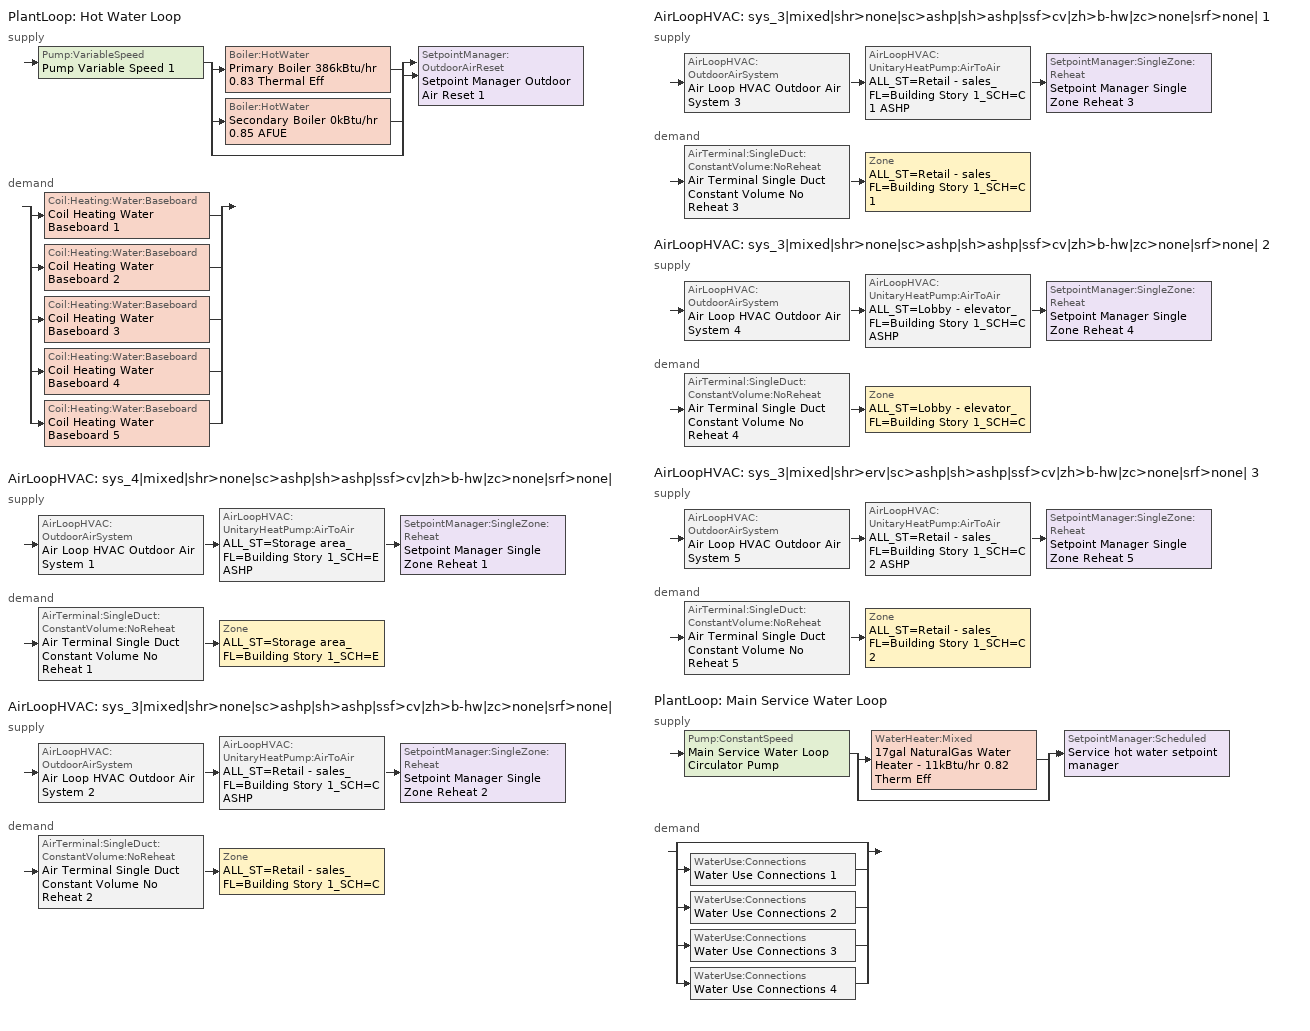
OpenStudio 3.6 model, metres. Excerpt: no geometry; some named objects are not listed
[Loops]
PlantLoop 'Hot Water Loop'
 supply: Pump:VariableSpeed 'Pump Variable Speed 1' > split
  | Boiler:HotWater 'Primary Boiler 386kBtu/hr 0.83 Thermal Eff'
  | Boiler:HotWater 'Secondary Boiler 0kBtu/hr 0.85 AFUE'
  | bypass
  join > SetpointManager:OutdoorAirReset 'Setpoint Manager Outdoor Air Reset 1'
 demand: split
  | Coil:Heating:Water:Baseboard 'Coil Heating Water Baseboard 1'
  | Coil:Heating:Water:Baseboard 'Coil Heating Water Baseboard 2'
  | Coil:Heating:Water:Baseboard 'Coil Heating Water Baseboard 3'
  | Coil:Heating:Water:Baseboard 'Coil Heating Water Baseboard 4'
  | Coil:Heating:Water:Baseboard 'Coil Heating Water Baseboard 5'
AirLoopHVAC 'sys_4|mixed|shr>none|sc>ashp|sh>ashp|ssf>cv|zh>b-hw|zc>none|srf>none|'
 supply: AirLoopHVAC:OutdoorAirSystem 'Air Loop HVAC Outdoor Air System 1' > AirLoopHVAC:UnitaryHeatPump:AirToAir 'ALL_ST=Storage area_FL=Building Story 1_SCH=E ASHP' > SetpointManager:SingleZone:Reheat 'Setpoint Manager Single Zone Reheat 1'
 demand: AirTerminal:SingleDuct:ConstantVolume:NoReheat 'Air Terminal Single Duct Constant Volume No Reheat 1' > Zone 'ALL_ST=Storage area_FL=Building Story 1_SCH=E'
AirLoopHVAC 'sys_3|mixed|shr>none|sc>ashp|sh>ashp|ssf>cv|zh>b-hw|zc>none|srf>none|'
 supply: AirLoopHVAC:OutdoorAirSystem 'Air Loop HVAC Outdoor Air System 2' > AirLoopHVAC:UnitaryHeatPump:AirToAir 'ALL_ST=Retail - sales_FL=Building Story 1_SCH=C ASHP' > SetpointManager:SingleZone:Reheat 'Setpoint Manager Single Zone Reheat 2'
 demand: AirTerminal:SingleDuct:ConstantVolume:NoReheat 'Air Terminal Single Duct Constant Volume No Reheat 2' > Zone 'ALL_ST=Retail - sales_FL=Building Story 1_SCH=C'
AirLoopHVAC 'sys_3|mixed|shr>none|sc>ashp|sh>ashp|ssf>cv|zh>b-hw|zc>none|srf>none| 1'
 supply: AirLoopHVAC:OutdoorAirSystem 'Air Loop HVAC Outdoor Air System 3' > AirLoopHVAC:UnitaryHeatPump:AirToAir 'ALL_ST=Retail - sales_FL=Building Story 1_SCH=C 1 ASHP' > SetpointManager:SingleZone:Reheat 'Setpoint Manager Single Zone Reheat 3'
 demand: AirTerminal:SingleDuct:ConstantVolume:NoReheat 'Air Terminal Single Duct Constant Volume No Reheat 3' > Zone 'ALL_ST=Retail - sales_FL=Building Story 1_SCH=C 1'
AirLoopHVAC 'sys_3|mixed|shr>none|sc>ashp|sh>ashp|ssf>cv|zh>b-hw|zc>none|srf>none| 2'
 supply: AirLoopHVAC:OutdoorAirSystem 'Air Loop HVAC Outdoor Air System 4' > AirLoopHVAC:UnitaryHeatPump:AirToAir 'ALL_ST=Lobby - elevator_FL=Building Story 1_SCH=C ASHP' > SetpointManager:SingleZone:Reheat 'Setpoint Manager Single Zone Reheat 4'
 demand: AirTerminal:SingleDuct:ConstantVolume:NoReheat 'Air Terminal Single Duct Constant Volume No Reheat 4' > Zone 'ALL_ST=Lobby - elevator_FL=Building Story 1_SCH=C'
AirLoopHVAC 'sys_3|mixed|shr>erv|sc>ashp|sh>ashp|ssf>cv|zh>b-hw|zc>none|srf>none| 3'
 supply: AirLoopHVAC:OutdoorAirSystem 'Air Loop HVAC Outdoor Air System 5' > AirLoopHVAC:UnitaryHeatPump:AirToAir 'ALL_ST=Retail - sales_FL=Building Story 1_SCH=C 2 ASHP' > SetpointManager:SingleZone:Reheat 'Setpoint Manager Single Zone Reheat 5'
 demand: AirTerminal:SingleDuct:ConstantVolume:NoReheat 'Air Terminal Single Duct Constant Volume No Reheat 5' > Zone 'ALL_ST=Retail - sales_FL=Building Story 1_SCH=C 2'
PlantLoop 'Main Service Water Loop'
 supply: Pump:ConstantSpeed 'Main Service Water Loop Circulator Pump' > split
  | WaterHeater:Mixed '17gal NaturalGas Water Heater - 11kBtu/hr 0.82 Therm Eff'
  | bypass
  join > SetpointManager:Scheduled 'Service hot water setpoint manager'
 demand: split
  | bypass
  | WaterUse:Connections 'Water Use Connections 1'
  | WaterUse:Connections 'Water Use Connections 2'
  | WaterUse:Connections 'Water Use Connections 3'
  | WaterUse:Connections 'Water Use Connections 4'
[Sizing:Zone] Zone Cooling Design Supply Air Temperature Input Method=TemperatureDifference; Zone Cooling Design Supply Air Temperature {C}=14; Zone Cooling Design Supply Air Temperature Difference {deltaC}=11; Zone Heating Design Supply Air Temperature Input Method=TemperatureDifference; Zone Heating Design Supply Air Temperature {C}=40; Zone Heating Design Supply Air Temperature Difference {deltaC}=21; Zone Cooling Design Supply Air Humidity Ratio {kg-H2O/kg-air}=0.0085; Zone Heating Design Supply Air Humidity Ratio {kg-H2O/kg-air}=0.008; Zone Heating Sizing Factor=1.3; Zone Cooling Sizing Factor=1; Cooling Design Air Flow Method=DesignDay; Heating Design Air Flow Method=DesignDay; Account for Dedicated Outdoor Air System=No; Dedicated Outdoor Air System Control Strategy=NeutralSupplyAir; Dedicated Outdoor Air Low Setpoint Temperature for Design {C}=autosize; Dedicated Outdoor Air High Setpoint Temperature for Design {C}=autosize; Zone Load Sizing Method=Sensible Load Only No Latent Load; Zone Latent Cooling Design Supply Air Humidity Ratio Input Method=HumidityRatioDifference; Zone Cooling Design Supply Air Humidity Ratio Difference {kgWater/kgDryAir}=0.005; Zone Latent Heating Design Supply Air Humidity Ratio Input Method=HumidityRatioDifference; Zone Humidification Design Supply Air Humidity Ratio Difference {kgWater/kgDryAir}=0.005
ALL_ST=Retail - sales_FL=Building Story 1_SCH=C; ALL_ST=Retail - sales_FL=Building Story 1_SCH=C 1; ALL_ST=Storage area_FL=Building Story 1_SCH=E; ALL_ST=Lobby - elevator_FL=Building Story 1_SCH=C; ALL_ST=Retail - sales_FL=Building Story 1_SCH=C 2
[Zone equipment]
ALL_ST=Retail - sales_FL=Building Story 1_SCH=C: Zone HVAC Baseboard Convective Water 2, Air Terminal Single Duct Constant Volume No Reheat 2
ALL_ST=Retail - sales_FL=Building Story 1_SCH=C 1: Zone HVAC Baseboard Convective Water 3, Air Terminal Single Duct Constant Volume No Reheat 3
ALL_ST=Storage area_FL=Building Story 1_SCH=E: Zone HVAC Baseboard Convective Water 1, Air Terminal Single Duct Constant Volume No Reheat 1
ALL_ST=Lobby - elevator_FL=Building Story 1_SCH=C: Zone HVAC Baseboard Convective Water 4, Air Terminal Single Duct Constant Volume No Reheat 4
ALL_ST=Retail - sales_FL=Building Story 1_SCH=C 2: Zone HVAC Baseboard Convective Water 5, Air Terminal Single Duct Constant Volume No Reheat 5
[PlantLoop] Glycol Concentration=0; Plant Loop Volume {m3}=Autocalculate; Load Distribution Scheme=Optimal
Name | Fluid Type | Maximum Loop Temperature {C} | Minimum Loop Temperature {C}
Hot Water Loop | Water
Main Service Water Loop |  | 60 | 10
[Sizing:Plant] Loop Type=Heating; Sizing Option=NonCoincident; Zone Timesteps in Averaging Window=1; Coincident Sizing Factor Mode=None
Name | Design Loop Exit Temperature {C} | Loop Design Temperature Difference {deltaC}
Hot Water Loop | 82 | 16
Main Service Water Loop | 60 | 5
[Pump:VariableSpeed]
Pump Variable Speed 1: Motor Efficiency=0.855; Pump Control Type=Intermittent; Skin Loss Radiative Fraction=0.5; Design Power Sizing Method=PowerPerFlowPerPressure; Design Electric Power per Unit Flow Rate {W/(m3/s)}=348701.1; Design Shaft Power per Unit Flow Rate per Unit Head {W-s/m3-Pa}=1.28205; Design Minimum Flow Rate Fraction=0
[Boiler:HotWater] Fuel Type=NaturalGas; Normalized Boiler Efficiency Curve=BOILER-EFFFPLR-NECB2011; Water Outlet Upper Temperature Limit {C}=99; Boiler Flow Mode=ConstantFlow; Parasitic Electric Load {W}=0; Sizing Factor=1
Name | Nominal Capacity {W} | Nominal Thermal Efficiency
Primary Boiler 386kBtu/hr 0.83 Thermal Eff | 112988 | 0.83
Secondary Boiler 0kBtu/hr 0.85 AFUE | 0.001 | 0.85
[SetpointManager:OutdoorAirReset]
Setpoint Manager Outdoor Air Reset 1: Control Variable=Temperature; Setpoint at Outdoor Low Temperature {C}=82; Outdoor Low Temperature {C}=-16; Setpoint at Outdoor High Temperature {C}=60; Outdoor High Temperature {C}=0; Setpoint Node or NodeList=Hot Water Loop Supply Outlet Node
[AirLoopHVAC] Design Supply Air Flow Rate {m3/s}=autosize; Design Return Air Flow Fraction of Supply Air Flow=1
Name | Availability Schedule
sys_4|mixed|shr>none|sc>ashp|sh>ashp|ssf>cv|zh>b-hw|zc>none|srf>none| | sys_4|mixed|shr>none|sc>ashp|sh>ashp|ssf>cv|zh>b-hw|zc>none|srf>none| Occ Sch
sys_3|mixed|shr>none|sc>ashp|sh>ashp|ssf>cv|zh>b-hw|zc>none|srf>none| | sys_3|mixed|shr>none|sc>ashp|sh>ashp|ssf>cv|zh>b-hw|zc>none|srf>none| Occ Sch
sys_3|mixed|shr>none|sc>ashp|sh>ashp|ssf>cv|zh>b-hw|zc>none|srf>none| 1 | sys_3|mixed|shr>none|sc>ashp|sh>ashp|ssf>cv|zh>b-hw|zc>none|srf>none| 1 Occ Sch
sys_3|mixed|shr>none|sc>ashp|sh>ashp|ssf>cv|zh>b-hw|zc>none|srf>none| 2 | sys_3|mixed|shr>none|sc>ashp|sh>ashp|ssf>cv|zh>b-hw|zc>none|srf>none| 2 Occ Sch
sys_3|mixed|shr>erv|sc>ashp|sh>ashp|ssf>cv|zh>b-hw|zc>none|srf>none| 3 | sys_3|mixed|shr>none|sc>ashp|sh>ashp|ssf>cv|zh>b-hw|zc>none|srf>none| 3 Occ Sch
[Sizing:System] Type of Load to Size On=Sensible; Design Outdoor Air Flow Rate {m3/s}=Autosize; Central Heating Maximum System Air Flow Ratio=1; Preheat Design Temperature {C}=7; Preheat Design Humidity Ratio {kg-H2O/kg-Air}=0.008; Precool Design Temperature {C}=13; Precool Design Humidity Ratio {kg-H2O/kg-Air}=0.008; Central Cooling Design Supply Air Temperature {C}=13; Central Heating Design Supply Air Temperature {C}=43; Sizing Option=NonCoincident; 100% Outdoor Air in Cooling=No; 100% Outdoor Air in Heating=No; Central Cooling Design Supply Air Humidity Ratio {kg-H2O/kg-Air}=0.0085; Central Heating Design Supply Air Humidity Ratio {kg-H2O/kg-Air}=0.008; Cooling Design Air Flow Method=DesignDay; Cooling Design Air Flow Rate {m3/s}=0; Heating Design Air Flow Method=DesignDay; Heating Design Air Flow Rate {m3/s}=0; System Outdoor Air Method=ZoneSum; Zone Maximum Outdoor Air Fraction=1; Cooling Supply Air Flow Rate Per Floor Area {m3/s-m2}=0.00996765; Cooling Fraction of Autosized Cooling Supply Air Flow Rate=1; Cooling Supply Air Flow Rate Per Unit Cooling Capacity {m3/s-W}=3.94755e-05; Heating Supply Air Flow Rate Per Floor Area {m3/s-m2}=0.00996765; Heating Fraction of Autosized Heating Supply Air Flow Rate=1; Heating Fraction of Autosized Cooling Supply Air Flow Rate=1; Heating Supply Air Flow Rate Per Unit Heating Capacity {m3/s-W}=3.15882e-05; Cooling Design Capacity Method=CoolingDesignCapacity; Cooling Design Capacity {W}=autosize; Cooling Design Capacity Per Floor Area {W/m2}=234.7; Fraction of Autosized Cooling Design Capacity=1; Heating Design Capacity Method=HeatingDesignCapacity; Heating Design Capacity {W}=autosize; Heating Design Capacity Per Floor Area {W/m2}=157; Fraction of Autosized Heating Design Capacity=1; Central Cooling Capacity Control Method=OnOff; Occupant Diversity=autosize
sys_4|mixed|shr>none|sc>ashp|sh>ashp|ssf>cv|zh>b-hw|zc>none|srf>none|; sys_3|mixed|shr>none|sc>ashp|sh>ashp|ssf>cv|zh>b-hw|zc>none|srf>none|; sys_3|mixed|shr>none|sc>ashp|sh>ashp|ssf>cv|zh>b-hw|zc>none|srf>none| 1; sys_3|mixed|shr>none|sc>ashp|sh>ashp|ssf>cv|zh>b-hw|zc>none|srf>none| 2; sys_3|mixed|shr>erv|sc>ashp|sh>ashp|ssf>cv|zh>b-hw|zc>none|srf>none| 3
[Fan:OnOff] Availability Schedule=Always On Discrete; Fan Total Efficiency=0.39975; Maximum Flow Rate {m3/s}=autosize; Motor Efficiency=0.615; Motor In Airstream Fraction=1
Name | Pressure Rise {Pa} | Fan Power Ratio Function of Speed Ratio Curve | Fan Efficiency Ratio Function of Speed Ratio Curve
Fan On Off 1 | 622.722 | Fan On Off Power Curve | Fan On Off Efficiency Curve
Fan On Off 2 | 622.722 | Fan On Off Power Curve 1 | Fan On Off Efficiency Curve 1
Fan On Off 3 | 622.722 | Fan On Off Power Curve 2 | Fan On Off Efficiency Curve 2
Fan On Off 4 | 622.722 | Fan On Off Power Curve 3 | Fan On Off Efficiency Curve 3
Fan On Off 5 | 1110.94 | Fan On Off Power Curve 4 | Fan On Off Efficiency Curve 4
[Coil:Cooling:DX:SingleSpeed] Availability Schedule=Always On Discrete; Rated Total Cooling Capacity {W}=autosize; Rated Sensible Heat Ratio=autosize; Rated Air Flow Rate {m3/s}=autosize; Rated Evaporator Fan Power Per Volume Flow Rate 2017 {W/(m3/s)}=773.3; Rated Evaporator Fan Power Per Volume Flow Rate 2023 {W/(m3/s)}=934.4; Total Cooling Capacity Function of Temperature Curve=DXCOOL-NECB2011-REF-CAPFT; Total Cooling Capacity Function of Flow Fraction Curve=DXCOOL-NECB2011-REF-CAPFFLOW; Energy Input Ratio Function of Temperature Curve=DXCOOL-NECB2011-REF-COOLEIRFT; Energy Input Ratio Function of Flow Fraction Curve=DXCOOL-NECB2011-REF-COOLEIRFFLOW; Part Load Fraction Correlation Curve=DXCOOL-NECB2011-REF-COOLPLFFPLR; Minimum Outdoor Dry-Bulb Temperature for Compressor Operation {C}=-25; Nominal Time for Condensate Removal to Begin {s}=0; Ratio of Initial Moisture Evaporation Rate and Steady State Latent Capacity=0; Maximum Cycling Rate {cycles/hr}=0; Latent Capacity Time Constant {s}=0; Condenser Type=AirCooled; Evaporative Condenser Effectiveness=0.9; Evaporative Condenser Air Flow Rate {m3/s}=autosize; Evaporative Condenser Pump Rated Power Consumption {W}=autosize; Crankcase Heater Capacity {W}=0; Maximum Outdoor Dry-Bulb Temperature for Crankcase Heater Operation {C}=10; Basin Heater Capacity {W/K}=0; Basin Heater Setpoint Temperature {C}=2
Name | Rated COP {W/W}
CoilCoolingDXSingleSpeed_ashp 103kBtu/hr 9.08EER; CoilCoolingDXSingleSpeed_ashp 1 94kBtu/hr 9.08EER; CoilCoolingDXSingleSpeed_ashp 2 94kBtu/hr 9.08EER | 3.15956
CoilCoolingDXSingleSpeed_ashp 3 13kBtu/hr 10.0EER | 3.46588
CoilCoolingDXSingleSpeed_ashp 4 435kBtu/hr 7.76EER | 2.72007
[Coil:Heating:DX:SingleSpeed] Availability Schedule=Always On Discrete; Rated Air Flow Rate {m3/s}=Autosize; Rated Supply Fan Power Per Volume Flow Rate 2017 {W/(m3/s)}=773.3; Rated Supply Fan Power Per Volume Flow Rate 2023 {W/(m3/s)}=934.4; Total Heating Capacity Function of Temperature Curve=DXHEAT-NECB2011-REF-CAPFT; Total Heating Capacity Function of Flow Fraction Curve=DXHEAT-NECB2011-REF-CAPFFLOW; Energy Input Ratio Function of Temperature Curve=DXHEAT-NECB2011-REF-EIRFT; Energy Input Ratio Function of Flow Fraction Curve=DXHEAT-NECB2011-REF-EIRFFLOW; Part Load Fraction Correlation Curve=DXHEAT-NECB2011-REF-PLFFPLR; Minimum Outdoor Dry-Bulb Temperature for Compressor Operation {C}=-10; Defrost Strategy=Resistive; Defrost Control=Timed; Defrost Time Period Fraction=0.166667; Resistive Defrost Heater Capacity {W}=2000
Name | Rated Total Heating Capacity {W} | Rated COP {W/W}
CoilHeatingDXSingleSpeed_ashp 75 Clg kBtu/hr 3.3COPH | 21903.6 | 3.5411
CoilHeatingDXSingleSpeed_ashp 1 68 Clg kBtu/hr 3.3COPH | 20006.2 | 3.53794
CoilHeatingDXSingleSpeed_ashp 2 68 Clg kBtu/hr 3.3COPH | 19911.4 | 3.53778
CoilHeatingDXSingleSpeed_ashp 3 10 Clg kBtu/hr 3.1COPH | 2793.82 | 3.29657
CoilHeatingDXSingleSpeed_ashp 4 315 Clg kBtu/hr 3.2COPH | 92345.5 | 3.54763
[Controller:OutdoorAir] Minimum Outdoor Air Flow Rate {m3/s}=autosize; Maximum Outdoor Air Flow Rate {m3/s}=Autosize; Economizer Control Action Type=ModulateFlow; Lockout Type=NoLockout; Minimum Limit Type=FixedMinimum; High Humidity Control=No
Name | Economizer Control Type | Minimum Outdoor Air Schedule | Controller Mechanical Ventilation | Heat Recovery Bypass Control Type | Economizer Maximum Limit Dry-Bulb Temperature {C} | Economizer Maximum Limit Enthalpy {J/kg} | Economizer Minimum Limit Dry-Bulb Temperature {C}
Controller Outdoor Air 1 | DifferentialEnthalpy | sys_4|mixed|shr>none|sc>ashp|sh>ashp|ssf>cv|zh>b-hw|zc>none|srf>none| Occ Sch | Controller Mechanical Ventilation 1 | BypassWhenWithinEconomizerLimits
Controller Outdoor Air 2 | DifferentialEnthalpy | sys_3|mixed|shr>none|sc>ashp|sh>ashp|ssf>cv|zh>b-hw|zc>none|srf>none| Occ Sch | Controller Mechanical Ventilation 2 | BypassWhenWithinEconomizerLimits
Controller Outdoor Air 3 | DifferentialEnthalpy | sys_3|mixed|shr>none|sc>ashp|sh>ashp|ssf>cv|zh>b-hw|zc>none|srf>none| 1 Occ Sch | Controller Mechanical Ventilation 3 | BypassWhenWithinEconomizerLimits
Controller Outdoor Air 4 | NoEconomizer | sys_3|mixed|shr>none|sc>ashp|sh>ashp|ssf>cv|zh>b-hw|zc>none|srf>none| 2 Occ Sch | Controller Mechanical Ventilation 4 | BypassWhenWithinEconomizerLimits | 28 | 64000 | -100
Controller Outdoor Air 5 | DifferentialEnthalpy | sys_3|mixed|shr>none|sc>ashp|sh>ashp|ssf>cv|zh>b-hw|zc>none|srf>none| 3 Occ Sch | Controller Mechanical Ventilation 5 | BypassWhenOAFlowGreaterThanMinimum
[Controller:MechanicalVentilation] Availability Schedule=Always On Discrete; System Outdoor Air Method=ZoneSum
Controller Mechanical Ventilation 1; Controller Mechanical Ventilation 2; Controller Mechanical Ventilation 3; Controller Mechanical Ventilation 4; Controller Mechanical Ventilation 5
[AirLoopHVAC:OutdoorAirSystem]
Name | Controller
Air Loop HVAC Outdoor Air System 1 | Controller Outdoor Air 1
Air Loop HVAC Outdoor Air System 2 | Controller Outdoor Air 2
Air Loop HVAC Outdoor Air System 3 | Controller Outdoor Air 3
Air Loop HVAC Outdoor Air System 4 | Controller Outdoor Air 4
Air Loop HVAC Outdoor Air System 5 | Controller Outdoor Air 5
[Coil:Heating:Gas] Availability Schedule=Always On Discrete; Nominal Capacity {W}=AutoSize; Parasitic Electric Load {W}=0; Part Load Fraction Correlation Curve=FURNACE-EFFPLR-NECB2011; Parasitic Gas Load {W}=0
Name | Gas Burner Efficiency
Coil Heating Gas 1; Coil Heating Gas 2; Coil Heating Gas 3; Coil Heating Gas 4 | 0.924
Coil Heating Gas 5 | 0.81
[AirLoopHVAC:UnitaryHeatPump:AirToAir] Availability Schedule=Always On Discrete; Supply Air Flow Rate During Cooling Operation {m3/s}=Autosize; Supply Air Flow Rate During Heating Operation {m3/s}=Autosize; Maximum Supply Air Temperature from Supplemental Heater {C}=Autosize
Name | Controlling Zone or Thermostat Location | Supply Air Fan | Heating Coil | Cooling Coil | Supplemental Heating Coil | Supply Air Fan Operating Mode Schedule
ALL_ST=Storage area_FL=Building Story 1_SCH=E ASHP | ALL_ST=Storage area_FL=Building Story 1_SCH=E | Fan On Off 1 | CoilHeatingDXSingleSpeed_ashp 75 Clg kBtu/hr 3.3COPH | CoilCoolingDXSingleSpeed_ashp 103kBtu/hr 9.08EER | Coil Heating Gas 1 | sys_4|mixed|shr>none|sc>ashp|sh>ashp|ssf>cv|zh>b-hw|zc>none|srf>none| Occ Sch
ALL_ST=Retail - sales_FL=Building Story 1_SCH=C ASHP | ALL_ST=Retail - sales_FL=Building Story 1_SCH=C | Fan On Off 2 | CoilHeatingDXSingleSpeed_ashp 1 68 Clg kBtu/hr 3.3COPH | CoilCoolingDXSingleSpeed_ashp 1 94kBtu/hr 9.08EER | Coil Heating Gas 2 | sys_3|mixed|shr>none|sc>ashp|sh>ashp|ssf>cv|zh>b-hw|zc>none|srf>none| Occ Sch
ALL_ST=Retail - sales_FL=Building Story 1_SCH=C 1 ASHP | ALL_ST=Retail - sales_FL=Building Story 1_SCH=C 1 | Fan On Off 3 | CoilHeatingDXSingleSpeed_ashp 2 68 Clg kBtu/hr 3.3COPH | CoilCoolingDXSingleSpeed_ashp 2 94kBtu/hr 9.08EER | Coil Heating Gas 3 | sys_3|mixed|shr>none|sc>ashp|sh>ashp|ssf>cv|zh>b-hw|zc>none|srf>none| 1 Occ Sch
ALL_ST=Lobby - elevator_FL=Building Story 1_SCH=C ASHP | ALL_ST=Lobby - elevator_FL=Building Story 1_SCH=C | Fan On Off 4 | CoilHeatingDXSingleSpeed_ashp 3 10 Clg kBtu/hr 3.1COPH | CoilCoolingDXSingleSpeed_ashp 3 13kBtu/hr 10.0EER | Coil Heating Gas 4 | sys_3|mixed|shr>none|sc>ashp|sh>ashp|ssf>cv|zh>b-hw|zc>none|srf>none| 2 Occ Sch
ALL_ST=Retail - sales_FL=Building Story 1_SCH=C 2 ASHP | ALL_ST=Retail - sales_FL=Building Story 1_SCH=C 2 | Fan On Off 5 | CoilHeatingDXSingleSpeed_ashp 4 315 Clg kBtu/hr 3.2COPH | CoilCoolingDXSingleSpeed_ashp 4 435kBtu/hr 7.76EER | Coil Heating Gas 5 | sys_3|mixed|shr>none|sc>ashp|sh>ashp|ssf>cv|zh>b-hw|zc>none|srf>none| 3 Occ Sch
[SetpointManager:SingleZone:Reheat] Minimum Supply Air Temperature {C}=13; Maximum Supply Air Temperature {C}=43
Name | Control Zone | Setpoint Node or NodeList
Setpoint Manager Single Zone Reheat 1 | ALL_ST=Storage area_FL=Building Story 1_SCH=E | sys_4|mixed|shr>none|sc>ashp|sh>ashp|ssf>cv|zh>b-hw|zc>none|srf>none| Supply Outlet Node
Setpoint Manager Single Zone Reheat 2 | ALL_ST=Retail - sales_FL=Building Story 1_SCH=C | sys_3|mixed|shr>none|sc>ashp|sh>ashp|ssf>cv|zh>b-hw|zc>none|srf>none| Supply Outlet Node
Setpoint Manager Single Zone Reheat 3 | ALL_ST=Retail - sales_FL=Building Story 1_SCH=C 1 | sys_3|mixed|shr>none|sc>ashp|sh>ashp|ssf>cv|zh>b-hw|zc>none|srf>none| 1 Supply Outlet Node
Setpoint Manager Single Zone Reheat 4 | ALL_ST=Lobby - elevator_FL=Building Story 1_SCH=C | sys_3|mixed|shr>none|sc>ashp|sh>ashp|ssf>cv|zh>b-hw|zc>none|srf>none| 2 Supply Outlet Node
Setpoint Manager Single Zone Reheat 5 | ALL_ST=Retail - sales_FL=Building Story 1_SCH=C 2 | sys_3|mixed|shr>erv|sc>ashp|sh>ashp|ssf>cv|zh>b-hw|zc>none|srf>none| 3 Supply Outlet Node
[Coil:Heating:Water:Baseboard] Heating Design Capacity Method=HeatingDesignCapacity; Heating Design Capacity {W}=autosize; Heating Design Capacity Per Floor Area {W/m2}=0; Fraction of Autosized Heating Design Capacity=0.8
Coil Heating Water Baseboard 1; Coil Heating Water Baseboard 2; Coil Heating Water Baseboard 3; Coil Heating Water Baseboard 4; Coil Heating Water Baseboard 5
[ZoneHVAC:Baseboard:Convective:Water] Availability Schedule=Always On Discrete
Name | Heating Coil
Zone HVAC Baseboard Convective Water 1 | Coil Heating Water Baseboard 1
Zone HVAC Baseboard Convective Water 2 | Coil Heating Water Baseboard 2
Zone HVAC Baseboard Convective Water 3 | Coil Heating Water Baseboard 3
Zone HVAC Baseboard Convective Water 4 | Coil Heating Water Baseboard 4
Zone HVAC Baseboard Convective Water 5 | Coil Heating Water Baseboard 5
[AirTerminal:SingleDuct:ConstantVolume:NoReheat] Availability Schedule=Always On Discrete; Maximum Air Flow Rate {m3/s}=AutoSize
Air Terminal Single Duct Constant Volume No Reheat 1; Air Terminal Single Duct Constant Volume No Reheat 2; Air Terminal Single Duct Constant Volume No Reheat 3; Air Terminal Single Duct Constant Volume No Reheat 4; Air Terminal Single Duct Constant Volume No Reheat 5
[SetpointManager:Scheduled]
Service hot water setpoint manager: Control Variable=Temperature; Schedule=Service Water Loop Temp - 140F; Setpoint Node or NodeList=Main Service Water Loop Supply Outlet Node
[Pump:ConstantSpeed]
Main Service Water Loop Circulator Pump: Rated Flow Rate {m3/s}=autosize; Rated Pump Head {Pa}=1823.55; Rated Power Consumption {W}=autosize; Motor Efficiency=0.7; Fraction of Motor Inefficiencies to Fluid Stream=0; Pump Control Type=Intermittent; Design Power Sizing Method=PowerPerFlowPerPressure; Design Electric Power per Unit Flow Rate {W/(m3/s)}=348701.1; Design Shaft Power per Unit Flow Rate per Unit Head {W-s/m3-Pa}=1.28205
[WaterHeater:Mixed]
17gal NaturalGas Water Heater - 11kBtu/hr 0.82 Therm Eff: Tank Volume {m3}=0.0625907; Setpoint Temperature Schedule=Service Water Loop Temp - 140F; Deadband Temperature Difference {deltaC}=2; Maximum Temperature Limit {C}=60; Heater Control Type=Cycle; Heater Maximum Capacity {W}=3270.36; Heater Fuel Type=NaturalGas; Heater Thermal Efficiency=0.82; Part Load Factor Curve=SWH-EFFFPLR-NECB2011; Off Cycle Parasitic Fuel Consumption Rate {W}=15.2719; Off Cycle Parasitic Fuel Type=NaturalGas; Off Cycle Parasitic Heat Fraction to Tank=0.8; On Cycle Parasitic Fuel Consumption Rate {W}=15.2719; On Cycle Parasitic Fuel Type=NaturalGas; On Cycle Parasitic Heat Fraction to Tank=0; Ambient Temperature Indicator=Schedule; Ambient Temperature Schedule=Water Heater Ambient Temp Schedule - 70.0f; Off Cycle Loss Coefficient to Ambient Temperature {W/K}=0.685556; On Cycle Loss Coefficient to Ambient Temperature {W/K}=0.685556; Use Side Effectiveness=1; Source Side Effectiveness=1; Use Side Design Flow Rate {m3/s}=autosize; Source Side Design Flow Rate {m3/s}=autosize; Indirect Water Heating Recovery Time {hr}=1.5; Source Side Flow Control Mode=IndirectHeatPrimarySetpoint
[WaterHeater:Sizing]
17gal NaturalGas Water Heater - 11kBtu/hr 0.82 Therm Eff: Design Mode=PeakDraw; Time Storage Can Meet Peak Draw {hr}=0.538503; Time for Tank Recovery {hr}=0; Nominal Tank Volume for Autosizing Plant Connections {m3}=1
[WaterUse:Connections] Drain Water Heat Exchanger Type=None; Drain Water Heat Exchanger Destination=Plant
Name | Water Use Equipment Name 1
Water Use Connections 1 | Back_space Service Water Use 0.1gal/min
Water Use Connections 2 | Core_retail Service Water Use 0.18gal/min
Water Use Connections 3 | Front_retail Service Water Use 0.02gal/min
Water Use Connections 4 | Point_of_sale Service Water Use 0.02gal/min
[WaterUse:Equipment:Definition]
Name | Peak Flow Rate {m3/s} | Target Temperature Schedule | Sensible Fraction Schedule | Latent Fraction Schedule
Back_space Service Water Use Def 0.1gal/min | 6.1346e-06 | Schedule Ruleset 5 | Schedule Ruleset 3 | Schedule Ruleset 4
Core_retail Service Water Use Def 0.18gal/min | 1.14419e-05 | Schedule Ruleset 8 | Schedule Ruleset 6 | Schedule Ruleset 7
Front_retail Service Water Use Def 0.02gal/min | 1.07814e-06 | Schedule Ruleset 11 | Schedule Ruleset 9 | Schedule Ruleset 10
Point_of_sale Service Water Use Def 0.02gal/min | 1.07814e-06 | Schedule Ruleset 14 | Schedule Ruleset 12 | Schedule Ruleset 13
[WaterUse:Equipment]
Name | Water Use Equipment Definition | Space | Flow Rate Fraction Schedule
Back_space Service Water Use 0.1gal/min | Back_space Service Water Use Def 0.1gal/min | Back_Space | NECB-E-Service Water Heating
Core_retail Service Water Use 0.18gal/min | Core_retail Service Water Use Def 0.18gal/min | Core_Retail | NECB-C-Service Water Heating
Front_retail Service Water Use 0.02gal/min | Front_retail Service Water Use Def 0.02gal/min | Front_Retail | NECB-C-Service Water Heating
Point_of_sale Service Water Use 0.02gal/min | Point_of_sale Service Water Use Def 0.02gal/min | Point_Of_Sale | NECB-C-Service Water Heating
[Schedule:Ruleset]
Name | Default Day Schedule | Summer Design Day Schedule | Winter Design Day Schedule
Service Water Loop Temp - 140F | Service Water Loop Temp - 140F Default
Water Heater Ambient Temp Schedule - 70.0f | Water Heater Ambient Temp Schedule - 70.0f Default
Schedule Ruleset 3 | Schedule Day 5
Schedule Ruleset 4 | Schedule Day 6
Schedule Ruleset 5 | Schedule Day 7
NECB-E-Service Water Heating | NECB-E-Service Water Heating Default
Schedule Ruleset 6 | Schedule Day 8
Schedule Ruleset 7 | Schedule Day 9
Schedule Ruleset 8 | Schedule Day 10
NECB-C-Service Water Heating | NECB-C-Service Water Heating Default
Schedule Ruleset 9 | Schedule Day 11
Schedule Ruleset 10 | Schedule Day 12
Schedule Ruleset 11 | Schedule Day 13
Schedule Ruleset 12 | Schedule Day 14
Schedule Ruleset 13 | Schedule Day 15
Schedule Ruleset 14 | Schedule Day 16
sys_3|mixed|shr>none|sc>ashp|sh>ashp|ssf>cv|zh>b-hw|zc>none|srf>none| Occ Sch | sys_3|mixed|shr>none|sc>ashp|sh>ashp|ssf>cv|zh>b-hw|zc>none|srf>none| Occ Sch Default | sys_3|mixed|shr>none|sc>ashp|sh>ashp|ssf>cv|zh>b-hw|zc>none|srf>none| Occ Sch Summer Design Day | sys_3|mixed|shr>none|sc>ashp|sh>ashp|ssf>cv|zh>b-hw|zc>none|srf>none| Occ Sch Winter Design Day
sys_3|mixed|shr>none|sc>ashp|sh>ashp|ssf>cv|zh>b-hw|zc>none|srf>none| 1 Occ Sch | sys_3|mixed|shr>none|sc>ashp|sh>ashp|ssf>cv|zh>b-hw|zc>none|srf>none| 1 Occ Sch Default | sys_3|mixed|shr>none|sc>ashp|sh>ashp|ssf>cv|zh>b-hw|zc>none|srf>none| 1 Occ Sch Summer Design Day | sys_3|mixed|shr>none|sc>ashp|sh>ashp|ssf>cv|zh>b-hw|zc>none|srf>none| 1 Occ Sch Winter Design Day
sys_3|mixed|shr>none|sc>ashp|sh>ashp|ssf>cv|zh>b-hw|zc>none|srf>none| 2 Occ Sch | sys_3|mixed|shr>none|sc>ashp|sh>ashp|ssf>cv|zh>b-hw|zc>none|srf>none| 2 Occ Sch Default | sys_3|mixed|shr>none|sc>ashp|sh>ashp|ssf>cv|zh>b-hw|zc>none|srf>none| 2 Occ Sch Summer Design Day | sys_3|mixed|shr>none|sc>ashp|sh>ashp|ssf>cv|zh>b-hw|zc>none|srf>none| 2 Occ Sch Winter Design Day
sys_3|mixed|shr>none|sc>ashp|sh>ashp|ssf>cv|zh>b-hw|zc>none|srf>none| 3 Occ Sch | sys_3|mixed|shr>none|sc>ashp|sh>ashp|ssf>cv|zh>b-hw|zc>none|srf>none| 3 Occ Sch Default | sys_3|mixed|shr>none|sc>ashp|sh>ashp|ssf>cv|zh>b-hw|zc>none|srf>none| 3 Occ Sch Summer Design Day | sys_3|mixed|shr>none|sc>ashp|sh>ashp|ssf>cv|zh>b-hw|zc>none|srf>none| 3 Occ Sch Winter Design Day
sys_4|mixed|shr>none|sc>ashp|sh>ashp|ssf>cv|zh>b-hw|zc>none|srf>none| Occ Sch | sys_4|mixed|shr>none|sc>ashp|sh>ashp|ssf>cv|zh>b-hw|zc>none|srf>none| Occ Sch Default | sys_4|mixed|shr>none|sc>ashp|sh>ashp|ssf>cv|zh>b-hw|zc>none|srf>none| Occ Sch Summer Design Day | sys_4|mixed|shr>none|sc>ashp|sh>ashp|ssf>cv|zh>b-hw|zc>none|srf>none| Occ Sch Winter Design Day
[Schedule:Day]
Service Water Loop Temp - 140F Default; Schedule Day 7; Schedule Day 10; Schedule Day 13; Schedule Day 16: 24, 0, 60
Water Heater Ambient Temp Schedule - 70.0f Default: 24, 0, 21.1111
Schedule Day 5; Schedule Day 8; Schedule Day 11; Schedule Day 14: 24, 0, 0.2
Schedule Day 6; NECB-E-Service Water Heating Sun|Hol Day; Schedule Day 9; Schedule Day 12; Schedule Day 15: 24, 0, 0.05
NECB-E-Service Water Heating Default; NECB-E-Service Water Heating Default|Wkdy Day: 8, 0, 0.05, 9, 0, 0.1, 10, 0, 0.4, 12, 0, 0.5, 13, 0, 0.7, 14, 0, 0.9, 15, 0, 0.8, 16, 0, 0.7, 17, 0, 0.8, 18, 0, 0.3, 24, 0, 0.05
NECB-E-Service Water Heating Sat Day: 10, 0, 0.05, 12, 0, 0.2, 13, 0, 0.4, 16, 0, 0.2, 24, 0, 0.05
NECB-C-Service Water Heating Default; NECB-C-Service Water Heating Default|Wkdy Day: 8, 0, 0.05, 9, 0, 0.1, 10, 0, 0.2, 11, 0, 0.3, 12, 0, 0.4, 16, 0, 0.8, 17, 0, 0.6, 18, 0, 0.4, 19, 0, 0.3, 21, 0, 0.2, 24, 0, 0.05
NECB-C-Service Water Heating Sat Day: 8, 0, 0.05, 9, 0, 0.1, 10, 0, 0.2, 11, 0, 0.3, 12, 0, 0.5, 16, 0, 0.9, 17, 0, 0.7, 18, 0, 0.5, 19, 0, 0.3, 21, 0, 0.2, 24, 0, 0.05
NECB-C-Service Water Heating Sun|Hol Day: 10, 0, 0.05, 11, 0, 0.1, 12, 0, 0.2, 13, 0, 0.4, 15, 0, 0.8, 16, 0, 0.6, 17, 0, 0.4, 18, 0, 0.3, 19, 0, 0.2, 24, 0, 0.05
sys_3|mixed|shr>none|sc>ashp|sh>ashp|ssf>cv|zh>b-hw|zc>none|srf>none| Occ Sch Default; sys_3|mixed|shr>none|sc>ashp|sh>ashp|ssf>cv|zh>b-hw|zc>none|srf>none| 1 Occ Sch Default; sys_3|mixed|shr>none|sc>ashp|sh>ashp|ssf>cv|zh>b-hw|zc>none|srf>none| 2 Occ Sch Default; sys_3|mixed|shr>none|sc>ashp|sh>ashp|ssf>cv|zh>b-hw|zc>none|srf>none| 3 Occ Sch Default: 9, 0, 0, 21, 0, 1, 24, 0, 0
sys_3|mixed|shr>none|sc>ashp|sh>ashp|ssf>cv|zh>b-hw|zc>none|srf>none| Occ Sch Winter Design Day; sys_3|mixed|shr>none|sc>ashp|sh>ashp|ssf>cv|zh>b-hw|zc>none|srf>none| Occ Sch Summer Design Day; sys_3|mixed|shr>none|sc>ashp|sh>ashp|ssf>cv|zh>b-hw|zc>none|srf>none| 1 Occ Sch Winter Design Day; sys_3|mixed|shr>none|sc>ashp|sh>ashp|ssf>cv|zh>b-hw|zc>none|srf>none| 1 Occ Sch Summer Design Day; sys_3|mixed|shr>none|sc>ashp|sh>ashp|ssf>cv|zh>b-hw|zc>none|srf>none| 2 Occ Sch Winter Design Day; sys_3|mixed|shr>none|sc>ashp|sh>ashp|ssf>cv|zh>b-hw|zc>none|srf>none| 2 Occ Sch Summer Design Day; sys_3|mixed|shr>none|sc>ashp|sh>ashp|ssf>cv|zh>b-hw|zc>none|srf>none| 3 Occ Sch Winter Design Day; sys_3|mixed|shr>none|sc>ashp|sh>ashp|ssf>cv|zh>b-hw|zc>none|srf>none| 3 Occ Sch Summer Design Day; sys_4|mixed|shr>none|sc>ashp|sh>ashp|ssf>cv|zh>b-hw|zc>none|srf>none| Occ Sch Winter Design Day; sys_4|mixed|shr>none|sc>ashp|sh>ashp|ssf>cv|zh>b-hw|zc>none|srf>none| Occ Sch Summer Design Day: 24, 0, 1
sys_3|mixed|shr>none|sc>ashp|sh>ashp|ssf>cv|zh>b-hw|zc>none|srf>none| Occ Sch Sunday; sys_3|mixed|shr>none|sc>ashp|sh>ashp|ssf>cv|zh>b-hw|zc>none|srf>none| 1 Occ Sch Sunday; sys_3|mixed|shr>none|sc>ashp|sh>ashp|ssf>cv|zh>b-hw|zc>none|srf>none| 2 Occ Sch Sunday; sys_3|mixed|shr>none|sc>ashp|sh>ashp|ssf>cv|zh>b-hw|zc>none|srf>none| 3 Occ Sch Sunday: 11, 0, 0, 19, 0, 1, 24, 0, 0
sys_4|mixed|shr>none|sc>ashp|sh>ashp|ssf>cv|zh>b-hw|zc>none|srf>none| Occ Sch Default: 8, 0, 0, 19, 0, 1, 24, 0, 0
sys_4|mixed|shr>none|sc>ashp|sh>ashp|ssf>cv|zh>b-hw|zc>none|srf>none| Occ Sch Saturday: 9, 0, 0, 13, 0, 1, 24, 0, 0
sys_4|mixed|shr>none|sc>ashp|sh>ashp|ssf>cv|zh>b-hw|zc>none|srf>none| Occ Sch Sunday: 24, 0, 0
[Schedule:Rule] Date Specification Type=DateRange; Start Month=1; Start Day=1; End Month=12; End Day=31
Name | Schedule Ruleset | Rule Order | Day Schedule | Apply Monday | Apply Tuesday | Apply Wednesday | Apply Thursday | Apply Friday | Apply Saturday | Apply Sunday
Schedule Rule 32 | NECB-E-Service Water Heating | 2 | NECB-E-Service Water Heating Default|Wkdy Day | Yes | Yes | Yes | Yes | Yes
Schedule Rule 33 | NECB-E-Service Water Heating | 1 | NECB-E-Service Water Heating Sat Day |  |  |  |  |  | Yes
Schedule Rule 34 | NECB-E-Service Water Heating | 0 | NECB-E-Service Water Heating Sun|Hol Day |  |  |  |  |  |  | Yes
Schedule Rule 35 | NECB-C-Service Water Heating | 2 | NECB-C-Service Water Heating Default|Wkdy Day | Yes | Yes | Yes | Yes | Yes
Schedule Rule 36 | NECB-C-Service Water Heating | 1 | NECB-C-Service Water Heating Sat Day |  |  |  |  |  | Yes
Schedule Rule 37 | NECB-C-Service Water Heating | 0 | NECB-C-Service Water Heating Sun|Hol Day |  |  |  |  |  |  | Yes
sys_3|mixed|shr>none|sc>ashp|sh>ashp|ssf>cv|zh>b-hw|zc>none|srf>none| Occ Sch Sunday Rule | sys_3|mixed|shr>none|sc>ashp|sh>ashp|ssf>cv|zh>b-hw|zc>none|srf>none| Occ Sch | 0 | sys_3|mixed|shr>none|sc>ashp|sh>ashp|ssf>cv|zh>b-hw|zc>none|srf>none| Occ Sch Sunday |  |  |  |  |  |  | Yes
sys_3|mixed|shr>none|sc>ashp|sh>ashp|ssf>cv|zh>b-hw|zc>none|srf>none| 1 Occ Sch Sunday Rule | sys_3|mixed|shr>none|sc>ashp|sh>ashp|ssf>cv|zh>b-hw|zc>none|srf>none| 1 Occ Sch | 0 | sys_3|mixed|shr>none|sc>ashp|sh>ashp|ssf>cv|zh>b-hw|zc>none|srf>none| 1 Occ Sch Sunday |  |  |  |  |  |  | Yes
sys_3|mixed|shr>none|sc>ashp|sh>ashp|ssf>cv|zh>b-hw|zc>none|srf>none| 2 Occ Sch Sunday Rule | sys_3|mixed|shr>none|sc>ashp|sh>ashp|ssf>cv|zh>b-hw|zc>none|srf>none| 2 Occ Sch | 0 | sys_3|mixed|shr>none|sc>ashp|sh>ashp|ssf>cv|zh>b-hw|zc>none|srf>none| 2 Occ Sch Sunday |  |  |  |  |  |  | Yes
sys_3|mixed|shr>none|sc>ashp|sh>ashp|ssf>cv|zh>b-hw|zc>none|srf>none| 3 Occ Sch Sunday Rule | sys_3|mixed|shr>none|sc>ashp|sh>ashp|ssf>cv|zh>b-hw|zc>none|srf>none| 3 Occ Sch | 0 | sys_3|mixed|shr>none|sc>ashp|sh>ashp|ssf>cv|zh>b-hw|zc>none|srf>none| 3 Occ Sch Sunday |  |  |  |  |  |  | Yes
sys_4|mixed|shr>none|sc>ashp|sh>ashp|ssf>cv|zh>b-hw|zc>none|srf>none| Occ Sch Saturday Rule | sys_4|mixed|shr>none|sc>ashp|sh>ashp|ssf>cv|zh>b-hw|zc>none|srf>none| Occ Sch | 1 | sys_4|mixed|shr>none|sc>ashp|sh>ashp|ssf>cv|zh>b-hw|zc>none|srf>none| Occ Sch Saturday |  |  |  |  |  | Yes
sys_4|mixed|shr>none|sc>ashp|sh>ashp|ssf>cv|zh>b-hw|zc>none|srf>none| Occ Sch Sunday Rule | sys_4|mixed|shr>none|sc>ashp|sh>ashp|ssf>cv|zh>b-hw|zc>none|srf>none| Occ Sch | 0 | sys_4|mixed|shr>none|sc>ashp|sh>ashp|ssf>cv|zh>b-hw|zc>none|srf>none| Occ Sch Sunday |  |  |  |  |  |  | Yes
[Schedule:Constant]
Always On Discrete: Value=1
[Curve:Exponent] Coefficient1 Constant=1; Coefficient2 Constant=0; Coefficient3 Constant=0; Minimum Value of x=0; Maximum Value of x=1
Fan On Off Power Curve; Fan On Off Power Curve 1; Fan On Off Power Curve 2; Fan On Off Power Curve 3; Fan On Off Power Curve 4
[Curve:Cubic]
Name | Coefficient1 Constant | Coefficient2 x | Coefficient3 x**2 | Coefficient4 x**3 | Minimum Value of x | Maximum Value of x
Fan On Off Efficiency Curve; Fan On Off Efficiency Curve 1; Fan On Off Efficiency Curve 2; Fan On Off Efficiency Curve 3; Fan On Off Efficiency Curve 4 | 1 | 0 | 0 | 0 | 0 | 1
DXHEAT-NECB2011-REF-CAPFT | 0.729009 | 0.0319275 | 0.000136404 | -8.748e-06 | -20 | 20
DXHEAT-NECB2011-REF-CAPFFLOW | 0.84 | 0.16 | 0 | 0 | 0.5 | 1.5
DXHEAT-NECB2011-REF-EIRFT | 1.2183 | -0.03612 | 0.00142 | -2.68e-05 | -20 | 20
DXHEAT-NECB2011-REF-PLFFPLR | 0.3696 | 2.3362 | -2.9577 | 1.2596 | 0.7 | 1
DXCOOL-NECB2011-REF-COOLPLFFPLR | 0.0277 | 4.9151 | -8.184 | 4.2702 | 0.7 | 1
BOILER-EFFFPLR-NECB2011 | 0.3831 | 2.0567 | -2.6469 | 1.2148 | 0 | 1
SWH-EFFFPLR-NECB2011 | 0.7576 | 1.0071 | -1.4443 | 0.6844 | 0 | 1
FURNACE-EFFPLR-NECB2011 | 0.722 | 0.8211 | -1.0396 | 0.5 | 0 | 1
[Curve:Biquadratic] Minimum Value of x=13; Maximum Value of x=24; Minimum Value of y=24; Maximum Value of y=46
Name | Coefficient1 Constant | Coefficient2 x | Coefficient3 x**2 | Coefficient4 y | Coefficient5 y**2 | Coefficient6 x*y
DXCOOL-NECB2011-REF-CAPFT | 0.867905 | 0.0142459 | 0.00055436 | -0.0075575 | 3.3e-05 | -0.0001918
DXCOOL-NECB2011-REF-COOLEIRFT | 0.114171 | 0.0281822 | -0.0004199 | 0.0214108 | 0.000161028 | -0.000679104
[Curve:Quadratic]
Name | Coefficient1 Constant | Coefficient2 x | Coefficient3 x**2 | Minimum Value of x | Maximum Value of x
DXHEAT-NECB2011-REF-EIRFFLOW | 1.3824 | -0.4336 | 0.0512 | 0 | 1
DXCOOL-NECB2011-REF-CAPFFLOW | 0.8 | 0.2 | 0 | 0.5 | 1.5
DXCOOL-NECB2011-REF-COOLEIRFFLOW | 1.1552 | -0.1808 | 0.0256 | 0.5 | 1.5
